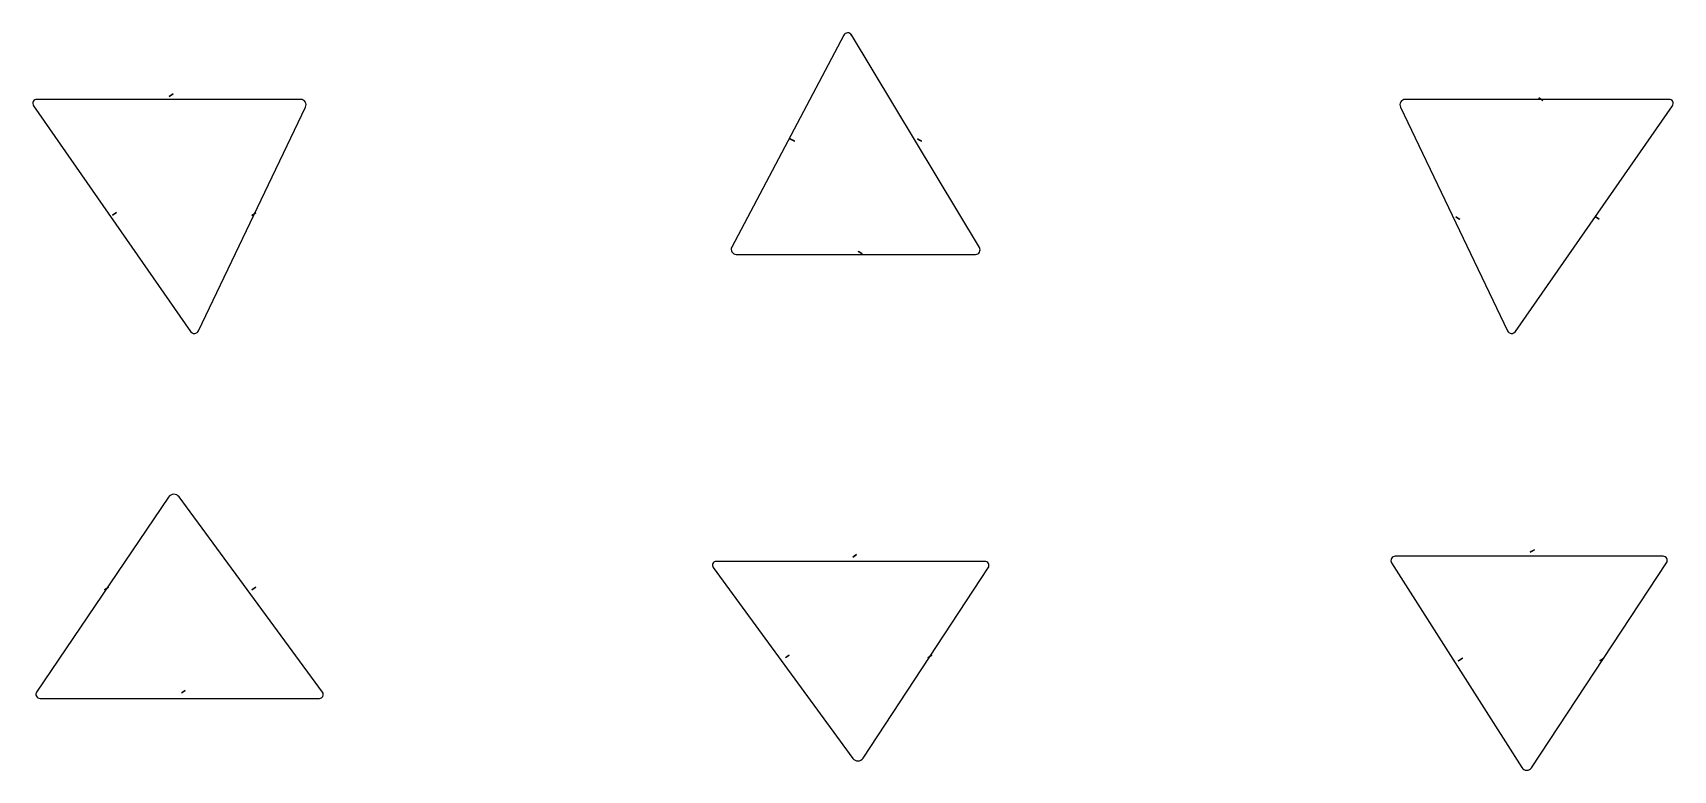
# Model space of a CAD drawing. Header units: metres. Extents: x -1 to 145, y -1 to 19.
# Drawn here: x 17.36 to 24.64, y 13.37 to 16.65 of the extents above; entities that cross this region are included whole.
import ezdxf

# ---------------------------------------------------------------- set-up
doc = ezdxf.new("R2010")
doc.units = ezdxf.units.M
doc.layers.add('LABELS', color=1, linetype='CONTINUOUS')
doc.layers.add('SHAPES', color=3, linetype='CONTINUOUS')

msp = doc.modelspace()

# ---------------------------------------------------------------- linework, layer by layer
at = {"layer": 'LABELS'}
for p, q in [((17.9662, 16.3688), (17.9619, 16.3659)), ((17.9619, 16.3659), (17.9662, 16.3688)), ((17.9619, 16.3659), (17.9662, 16.3688)), ((17.9662, 16.3688), (17.9619, 16.3659)), ((17.9662, 16.3688), (17.9619, 16.3659)), ((17.9619, 16.3659), (17.9662, 16.3688)), ((17.9619, 16.3659), (17.9662, 16.3688)), ((17.9619, 16.3659), (17.9619, 16.3659)), ((17.9662, 16.3688), (17.9749, 16.3745)), ((17.9662, 16.3688), (17.9749, 16.3745)), ((17.9749, 16.3745), (17.9662, 16.3688)), ((17.9749, 16.3745), (17.9662, 16.3688)), ((17.9749, 16.3745), (17.9662, 16.3688)), ((17.9662, 16.3688), (17.9749, 16.3745)), ((17.9662, 16.3688), (17.9706, 16.3717)), ((17.9662, 16.3688), (17.9662, 16.3688)), ((17.9706, 16.3717), (17.9749, 16.3745)), ((17.9749, 16.3745), (17.9706, 16.3717)), ((17.9706, 16.3717), (17.9706, 16.3717)), ((17.9749, 16.3745), (17.9793, 16.3774)), ((17.9793, 16.3774), (17.9749, 16.3745)), ((17.9749, 16.3745), (17.9793, 16.3774)), ((17.9793, 16.3774), (17.9749, 16.3745)), ((17.9793, 16.3774), (17.9749, 16.3745)), ((17.9749, 16.3745), (17.9793, 16.3774)), ((17.9793, 16.3774), (17.9793, 16.3774)), ((17.9793, 16.3774), (17.9793, 16.3774)), ((24.0512, 16.3574), (24.0468, 16.3602)), ((24.0468, 16.3602), (24.0512, 16.3574)), ((24.0468, 16.3602), (24.0512, 16.3574)), ((24.0512, 16.3574), (24.0468, 16.3602)), ((24.0512, 16.3574), (24.0468, 16.3602)), ((24.0468, 16.3602), (24.0512, 16.3574)), ((24.0642, 16.3488), (24.0468, 16.3602)), ((24.0468, 16.3602), (24.0599, 16.3516)), ((24.0512, 16.3574), (24.0599, 16.3516)), ((24.0512, 16.3574), (24.0599, 16.3516)), ((24.0599, 16.3516), (24.0512, 16.3574)), ((24.0599, 16.3516), (24.0512, 16.3574)), ((24.0599, 16.3516), (24.0512, 16.3574)), ((24.0512, 16.3574), (24.0555, 16.3545)), ((24.0555, 16.3545), (24.0599, 16.3516)), ((24.0599, 16.3516), (24.0555, 16.3545)), ((24.0555, 16.3545), (24.0555, 16.3545)), ((24.0599, 16.3516), (24.0642, 16.3488)), ((24.0642, 16.3488), (24.0599, 16.3516)), ((24.0599, 16.3516), (24.0642, 16.3488)), ((24.0642, 16.3488), (24.0599, 16.3516)), ((24.0642, 16.3488), (24.0599, 16.3516)), ((24.0599, 16.3516), (24.0599, 16.3516)), ((24.0642, 16.3488), (24.0642, 16.3488)), ((20.7212, 16.1782), (20.7212, 16.1782)), ((20.7212, 16.1782), (20.7258, 16.1758)), ((20.7212, 16.1782), (20.7258, 16.1758)), ((20.7258, 16.1758), (20.7212, 16.1782)), ((20.7212, 16.1782), (20.7258, 16.1758)), ((20.7258, 16.1758), (20.7212, 16.1782)), ((20.7212, 16.1782), (20.7212, 16.1782)), ((20.7212, 16.1782), (20.7258, 16.1758)), ((20.7258, 16.1758), (20.7212, 16.1782)), ((20.7258, 16.1758), (20.7212, 16.1782)), ((20.7212, 16.1782), (20.7258, 16.1758)), ((20.7212, 16.1782), (20.7258, 16.1758)), ((20.7258, 16.1758), (20.7212, 16.1782)), ((20.7258, 16.1758), (20.7212, 16.1782)), ((20.7212, 16.1782), (20.7212, 16.1782)), ((20.7212, 16.1782), (20.7258, 16.1758)), ((21.286, 16.1777), (21.286, 16.1777)), ((21.286, 16.1777), (21.2906, 16.1753)), ((21.286, 16.1777), (21.2906, 16.1753)), ((21.2906, 16.1753), (21.286, 16.1777)), ((21.286, 16.1777), (21.2906, 16.1753)), ((21.2906, 16.1753), (21.286, 16.1777)), ((21.286, 16.1777), (21.286, 16.1777)), ((21.286, 16.1777), (21.2906, 16.1753)), ((21.2906, 16.1753), (21.286, 16.1777)), ((21.2906, 16.1753), (21.286, 16.1777)), ((21.286, 16.1777), (21.2906, 16.1753)), ((21.286, 16.1777), (21.2906, 16.1753)), ((21.2906, 16.1753), (21.286, 16.1777)), ((21.286, 16.1777), (21.2906, 16.1753)), ((21.2906, 16.1753), (21.286, 16.1777)), ((21.286, 16.1777), (21.286, 16.1777)), ((20.7258, 16.1758), (20.735, 16.1709)), ((20.7258, 16.1758), (20.735, 16.1709)), ((20.735, 16.1709), (20.7258, 16.1758)), ((20.735, 16.1709), (20.7258, 16.1758)), ((20.7258, 16.1758), (20.7304, 16.1734)), ((20.7304, 16.1734), (20.7258, 16.1758)), ((20.7258, 16.1758), (20.735, 16.1709)), ((20.735, 16.1709), (20.7258, 16.1758)), ((20.735, 16.1709), (20.7258, 16.1758)), ((20.735, 16.1709), (20.7258, 16.1758)), ((20.7258, 16.1758), (20.7304, 16.1734)), ((20.7258, 16.1758), (20.735, 16.1709)), ((20.735, 16.1709), (20.7258, 16.1758)), ((20.735, 16.1709), (20.7258, 16.1758)), ((20.7258, 16.1758), (20.7396, 16.1685)), ((20.7304, 16.1734), (20.7304, 16.1734)), ((20.7304, 16.1734), (20.7396, 16.1685)), ((20.7396, 16.1685), (20.7304, 16.1734)), ((20.7304, 16.1734), (20.735, 16.1709)), ((20.735, 16.1709), (20.7304, 16.1734)), ((20.7304, 16.1734), (20.7304, 16.1734)), ((20.735, 16.1709), (20.7396, 16.1685)), ((20.735, 16.1709), (20.7396, 16.1685)), ((20.7396, 16.1685), (20.735, 16.1709)), ((20.735, 16.1709), (20.7396, 16.1685)), ((20.7396, 16.1685), (20.735, 16.1709)), ((20.7396, 16.1685), (20.735, 16.1709)), ((20.735, 16.1709), (20.7396, 16.1685)), ((20.7396, 16.1685), (20.735, 16.1709)), ((20.7396, 16.1685), (20.7396, 16.1685)), ((20.7396, 16.1685), (20.7396, 16.1685)), ((20.7396, 16.1685), (20.7396, 16.1685)), ((21.2906, 16.1753), (21.2998, 16.1704)), ((21.2906, 16.1753), (21.2998, 16.1704)), ((21.2998, 16.1704), (21.2906, 16.1753)), ((21.2998, 16.1704), (21.2906, 16.1753)), ((21.2906, 16.1753), (21.2952, 16.1729)), ((21.2952, 16.1729), (21.2906, 16.1753)), ((21.2906, 16.1753), (21.2998, 16.1704)), ((21.2998, 16.1704), (21.2906, 16.1753)), ((21.2998, 16.1704), (21.2906, 16.1753)), ((21.2998, 16.1704), (21.2906, 16.1753)), ((21.2906, 16.1753), (21.2952, 16.1729)), ((21.2906, 16.1753), (21.2998, 16.1704)), ((21.2998, 16.1704), (21.2906, 16.1753)), ((21.2998, 16.1704), (21.2906, 16.1753)), ((21.2906, 16.1753), (21.2952, 16.1729)), ((21.2952, 16.1729), (21.2906, 16.1753)), ((21.2952, 16.1729), (21.2952, 16.1729)), ((21.2952, 16.1729), (21.3044, 16.168)), ((21.3044, 16.168), (21.2952, 16.1729)), ((21.2952, 16.1729), (21.2998, 16.1704)), ((21.2998, 16.1704), (21.2952, 16.1729)), ((21.2952, 16.1729), (21.2952, 16.1729)), ((21.2952, 16.1729), (21.3044, 16.168)), ((21.3044, 16.168), (21.2952, 16.1729)), ((21.2998, 16.1704), (21.3044, 16.168)), ((21.2998, 16.1704), (21.3044, 16.168)), ((21.3044, 16.168), (21.2998, 16.1704)), ((21.2998, 16.1704), (21.3044, 16.168)), ((21.3044, 16.168), (21.2998, 16.1704)), ((21.3044, 16.168), (21.2998, 16.1704)), ((21.2998, 16.1704), (21.3044, 16.168)), ((21.3044, 16.168), (21.2998, 16.1704)), ((21.3044, 16.168), (21.3044, 16.168)), ((21.3044, 16.168), (21.3044, 16.168)), ((21.3044, 16.168), (21.3044, 16.168)), ((21.3044, 16.168), (21.3044, 16.168)), ((17.7109, 15.8391), (17.7153, 15.8419)), ((17.7109, 15.8391), (17.7153, 15.8419)), ((17.7153, 15.8419), (17.7109, 15.8391)), ((17.7109, 15.8391), (17.7153, 15.8419)), ((17.7153, 15.8419), (17.7109, 15.8391)), ((17.7109, 15.8391), (17.7153, 15.8419)), ((17.7153, 15.8419), (17.7109, 15.8391)), ((17.7153, 15.8419), (17.7109, 15.8391)), ((17.7109, 15.8391), (17.7153, 15.8419)), ((17.7109, 15.8391), (17.7153, 15.8419)), ((17.7153, 15.8419), (17.7109, 15.8391)), ((17.7109, 15.8391), (17.7153, 15.8419)), ((17.7109, 15.8391), (17.7109, 15.8391)), ((17.7109, 15.8391), (17.7109, 15.8391)), ((17.7109, 15.8391), (17.7109, 15.8391)), ((17.7153, 15.8419), (17.7283, 15.8505)), ((17.7153, 15.8419), (17.724, 15.8477)), ((17.7153, 15.8419), (17.724, 15.8477)), ((17.724, 15.8477), (17.7153, 15.8419)), ((17.724, 15.8477), (17.7153, 15.8419)), ((17.7153, 15.8419), (17.724, 15.8477)), ((17.724, 15.8477), (17.7153, 15.8419)), ((17.724, 15.8477), (17.7153, 15.8419)), ((17.724, 15.8477), (17.7153, 15.8419)), ((17.7153, 15.8419), (17.724, 15.8477)), ((17.724, 15.8477), (17.7153, 15.8419)), ((17.724, 15.8477), (17.7153, 15.8419)), ((17.724, 15.8477), (17.7153, 15.8419)), ((17.7153, 15.8419), (17.7196, 15.8448)), ((17.7196, 15.8448), (17.7153, 15.8419)), ((17.7153, 15.8419), (17.7196, 15.8448)), ((17.7153, 15.8419), (17.7196, 15.8448)), ((17.7153, 15.8419), (17.7153, 15.8419)), ((17.7196, 15.8448), (17.7283, 15.8505)), ((17.7283, 15.8505), (17.7196, 15.8448)), ((17.7196, 15.8448), (17.724, 15.8477)), ((17.724, 15.8477), (17.7196, 15.8448)), ((17.7196, 15.8448), (17.7196, 15.8448)), ((17.7196, 15.8448), (17.7196, 15.8448)), ((17.724, 15.8477), (17.7283, 15.8505)), ((17.724, 15.8477), (17.7283, 15.8505)), ((17.7283, 15.8505), (17.724, 15.8477)), ((17.724, 15.8477), (17.7283, 15.8505)), ((17.7283, 15.8505), (17.724, 15.8477)), ((17.7283, 15.8505), (17.724, 15.8477)), ((17.724, 15.8477), (17.7283, 15.8505)), ((17.7283, 15.8505), (17.724, 15.8477)), ((17.7283, 15.8505), (17.724, 15.8477)), ((17.7283, 15.8505), (17.7283, 15.8505)), ((17.7283, 15.8505), (17.7283, 15.8505)), ((17.7283, 15.8505), (17.7283, 15.8505)), ((17.7283, 15.8505), (17.7283, 15.8505)), ((18.3301, 15.8376), (18.3345, 15.8405)), ((18.3301, 15.8376), (18.3345, 15.8405)), ((18.3345, 15.8405), (18.3301, 15.8376)), ((18.3301, 15.8376), (18.3345, 15.8405)), ((18.3345, 15.8405), (18.3301, 15.8376)), ((18.3301, 15.8376), (18.3345, 15.8405)), ((18.3345, 15.8405), (18.3301, 15.8376)), ((18.3345, 15.8405), (18.3301, 15.8376)), ((18.3301, 15.8376), (18.3345, 15.8405)), ((18.3301, 15.8376), (18.3345, 15.8405)), ((18.3345, 15.8405), (18.3301, 15.8376)), ((18.3301, 15.8376), (18.3345, 15.8405)), ((18.3301, 15.8376), (18.3301, 15.8376)), ((18.3301, 15.8376), (18.3301, 15.8376)), ((18.3301, 15.8376), (18.3301, 15.8376)), ((18.3345, 15.8405), (18.3432, 15.8462)), ((18.3345, 15.8405), (18.3432, 15.8462)), ((18.3432, 15.8462), (18.3345, 15.8405)), ((18.3432, 15.8462), (18.3345, 15.8405)), ((18.3345, 15.8405), (18.3432, 15.8462)), ((18.3432, 15.8462), (18.3345, 15.8405)), ((18.3432, 15.8462), (18.3345, 15.8405)), ((18.3432, 15.8462), (18.3345, 15.8405)), ((18.3345, 15.8405), (18.3432, 15.8462)), ((18.3432, 15.8462), (18.3345, 15.8405)), ((18.3432, 15.8462), (18.3345, 15.8405)), ((18.3345, 15.8405), (18.3432, 15.8462)), ((18.3345, 15.8405), (18.3388, 15.8434)), ((18.3388, 15.8434), (18.3345, 15.8405)), ((18.3345, 15.8405), (18.3388, 15.8434)), ((18.3345, 15.8405), (18.3345, 15.8405)), ((18.3388, 15.8434), (18.3475, 15.8491)), ((18.3475, 15.8491), (18.3388, 15.8434)), ((18.3388, 15.8434), (18.3432, 15.8462)), ((18.3432, 15.8462), (18.3388, 15.8434)), ((18.3388, 15.8434), (18.3388, 15.8434)), ((18.3388, 15.8434), (18.3388, 15.8434)), ((18.3432, 15.8462), (18.3475, 15.8491)), ((18.3432, 15.8462), (18.3475, 15.8491)), ((18.3475, 15.8491), (18.3432, 15.8462)), ((18.3432, 15.8462), (18.3475, 15.8491)), ((18.3475, 15.8491), (18.3432, 15.8462)), ((18.3475, 15.8491), (18.3432, 15.8462)), ((18.3432, 15.8462), (18.3475, 15.8491)), ((18.3475, 15.8491), (18.3432, 15.8462)), ((18.3432, 15.8462), (18.3475, 15.8491)), ((18.3475, 15.8491), (18.3475, 15.8491)), ((18.3475, 15.8491), (18.3475, 15.8491)), ((18.3475, 15.8491), (18.3475, 15.8491)), ((18.3475, 15.8491), (18.3475, 15.8491)), ((23.6786, 15.8319), (23.6786, 15.8319)), ((23.6786, 15.8319), (23.6829, 15.829)), ((23.6786, 15.8319), (23.6829, 15.829)), ((23.6829, 15.829), (23.6786, 15.8319)), ((23.6786, 15.8319), (23.6829, 15.829)), ((23.6829, 15.829), (23.6786, 15.8319)), ((23.6786, 15.8319), (23.6786, 15.8319)), ((23.6786, 15.8319), (23.6829, 15.829)), ((23.6829, 15.829), (23.6786, 15.8319)), ((23.6829, 15.829), (23.6786, 15.8319)), ((23.6786, 15.8319), (23.6829, 15.829)), ((23.6786, 15.8319), (23.6829, 15.829)), ((23.6829, 15.829), (23.6786, 15.8319)), ((23.6786, 15.8319), (23.6829, 15.829)), ((23.6829, 15.829), (23.6786, 15.8319)), ((23.6786, 15.8319), (23.6786, 15.8319)), ((23.6829, 15.829), (23.6916, 15.8233)), ((23.6829, 15.829), (23.6916, 15.8233)), ((23.6916, 15.8233), (23.6829, 15.829)), ((23.6916, 15.8233), (23.6829, 15.829)), ((23.6829, 15.829), (23.6873, 15.8262)), ((23.6873, 15.8262), (23.6829, 15.829)), ((23.6829, 15.829), (23.6916, 15.8233)), ((23.6916, 15.8233), (23.6829, 15.829)), ((23.6916, 15.8233), (23.6829, 15.829)), ((23.6916, 15.8233), (23.6829, 15.829)), ((23.6829, 15.829), (23.6873, 15.8262)), ((23.6829, 15.829), (23.6916, 15.8233)), ((23.6916, 15.8233), (23.6829, 15.829)), ((23.6916, 15.8233), (23.6829, 15.829)), ((23.6829, 15.829), (23.6873, 15.8262)), ((23.6873, 15.8262), (23.6829, 15.829)), ((23.6873, 15.8262), (23.6873, 15.8262)), ((23.6873, 15.8262), (23.696, 15.8205)), ((23.696, 15.8205), (23.6873, 15.8262)), ((23.6873, 15.8262), (23.6916, 15.8233)), ((23.6916, 15.8233), (23.6873, 15.8262)), ((23.6873, 15.8262), (23.6873, 15.8262)), ((23.6873, 15.8262), (23.696, 15.8205)), ((23.696, 15.8205), (23.6873, 15.8262)), ((23.6916, 15.8233), (23.696, 15.8205)), ((23.6916, 15.8233), (23.696, 15.8205)), ((23.696, 15.8205), (23.6916, 15.8233)), ((23.6916, 15.8233), (23.696, 15.8205)), ((23.696, 15.8205), (23.6916, 15.8233)), ((23.696, 15.8205), (23.6916, 15.8233)), ((23.6916, 15.8233), (23.696, 15.8205)), ((23.696, 15.8205), (23.6916, 15.8233)), ((23.696, 15.8205), (23.696, 15.8205)), ((23.696, 15.8205), (23.696, 15.8205)), ((23.696, 15.8205), (23.696, 15.8205)), ((23.696, 15.8205), (23.696, 15.8205)), ((24.2978, 15.8334), (24.2978, 15.8334)), ((24.2978, 15.8334), (24.3021, 15.8305)), ((24.2978, 15.8334), (24.3021, 15.8305)), ((24.3021, 15.8305), (24.2978, 15.8334)), ((24.2978, 15.8334), (24.3021, 15.8305)), ((24.3021, 15.8305), (24.2978, 15.8334)), ((24.2978, 15.8334), (24.2978, 15.8334)), ((24.2978, 15.8334), (24.3021, 15.8305)), ((24.3021, 15.8305), (24.2978, 15.8334)), ((24.3021, 15.8305), (24.2978, 15.8334)), ((24.2978, 15.8334), (24.3021, 15.8305)), ((24.2978, 15.8334), (24.3021, 15.8305)), ((24.3021, 15.8305), (24.2978, 15.8334)), ((24.3021, 15.8305), (24.2978, 15.8334)), ((24.2978, 15.8334), (24.3021, 15.8305)), ((24.3021, 15.8305), (24.3108, 15.8248)), ((24.3021, 15.8305), (24.3108, 15.8248)), ((24.3108, 15.8248), (24.3021, 15.8305)), ((24.3108, 15.8248), (24.3021, 15.8305)), ((24.3021, 15.8305), (24.3065, 15.8276)), ((24.3065, 15.8276), (24.3021, 15.8305)), ((24.3021, 15.8305), (24.3108, 15.8248)), ((24.3108, 15.8248), (24.3021, 15.8305)), ((24.3108, 15.8248), (24.3021, 15.8305)), ((24.3108, 15.8248), (24.3021, 15.8305)), ((24.3021, 15.8305), (24.3065, 15.8276)), ((24.3021, 15.8305), (24.3108, 15.8248)), ((24.3108, 15.8248), (24.3021, 15.8305)), ((24.3108, 15.8248), (24.3021, 15.8305)), ((24.3108, 15.8248), (24.3021, 15.8305)), ((24.3021, 15.8305), (24.3065, 15.8276)), ((24.3065, 15.8276), (24.3065, 15.8276)), ((24.3065, 15.8276), (24.3152, 15.8219)), ((24.3152, 15.8219), (24.3065, 15.8276)), ((24.3065, 15.8276), (24.3108, 15.8248)), ((24.3108, 15.8248), (24.3065, 15.8276)), ((24.3065, 15.8276), (24.3065, 15.8276)), ((24.3065, 15.8276), (24.3108, 15.8248)), ((24.3108, 15.8248), (24.3065, 15.8276)), ((24.3108, 15.8248), (24.3152, 15.8219)), ((24.3108, 15.8248), (24.3152, 15.8219)), ((24.3152, 15.8219), (24.3108, 15.8248)), ((24.3108, 15.8248), (24.3152, 15.8219)), ((24.3152, 15.8219), (24.3108, 15.8248)), ((24.3152, 15.8219), (24.3108, 15.8248)), ((24.3108, 15.8248), (24.3152, 15.8219)), ((24.3152, 15.8219), (24.3108, 15.8248)), ((24.3152, 15.8219), (24.3108, 15.8248)), ((24.3152, 15.8219), (24.3152, 15.8219)), ((24.3152, 15.8219), (24.3152, 15.8219)), ((24.3152, 15.8219), (24.3152, 15.8219)), ((24.3152, 15.8219), (24.3152, 15.8219)), ((21.027, 15.6753), (21.0224, 15.6777)), ((21.0224, 15.6777), (21.027, 15.6753)), ((21.0224, 15.6777), (21.027, 15.6753)), ((21.027, 15.6753), (21.0224, 15.6777)), ((21.0224, 15.6777), (21.027, 15.6753)), ((21.027, 15.6753), (21.0224, 15.6777)), ((21.0224, 15.6777), (21.0224, 15.6777)), ((21.0224, 15.6777), (21.027, 15.6753)), ((21.027, 15.6753), (21.0224, 15.6777)), ((21.0224, 15.6777), (21.0224, 15.6777)), ((21.0224, 15.6777), (21.027, 15.6753)), ((21.027, 15.6753), (21.0362, 15.6704)), ((21.027, 15.6753), (21.0362, 15.6704)), ((21.0362, 15.6704), (21.027, 15.6753)), ((21.0362, 15.6704), (21.027, 15.6753)), ((21.027, 15.6753), (21.0316, 15.6728)), ((21.0316, 15.6728), (21.027, 15.6753)), ((21.027, 15.6753), (21.0362, 15.6704)), ((21.0362, 15.6704), (21.027, 15.6753)), ((21.0362, 15.6704), (21.027, 15.6753)), ((21.027, 15.6753), (21.027, 15.6753)), ((21.027, 15.6753), (21.0362, 15.6704)), ((21.0316, 15.6728), (21.0408, 15.668)), ((21.0408, 15.668), (21.0316, 15.6728)), ((21.0316, 15.6728), (21.0316, 15.6728)), ((21.0362, 15.6704), (21.0408, 15.668)), ((21.0408, 15.668), (21.0362, 15.6704)), ((21.0362, 15.6704), (21.0408, 15.668)), ((21.0408, 15.668), (21.0362, 15.6704)), ((21.0362, 15.6704), (21.0408, 15.668)), ((21.0408, 15.668), (21.0362, 15.6704)), ((21.0362, 15.6704), (21.0408, 15.668)), ((21.0408, 15.668), (21.0408, 15.668)), ((21.0408, 15.668), (21.0408, 15.668)), ((21.003, 14.3224), (20.9988, 14.3194)), ((20.9988, 14.3194), (21.003, 14.3224)), ((20.9988, 14.3194), (21.003, 14.3224)), ((21.003, 14.3224), (20.9988, 14.3194)), ((20.9988, 14.3194), (21.003, 14.3224)), ((21.003, 14.3224), (20.9988, 14.3194)), ((20.9988, 14.3194), (21.003, 14.3224)), ((21.003, 14.3224), (20.9988, 14.3194)), ((20.9988, 14.3194), (21.003, 14.3224)), ((20.9988, 14.3194), (20.9988, 14.3194)), ((20.9988, 14.3194), (20.9988, 14.3194)), ((21.003, 14.3224), (21.0158, 14.3314)), ((21.003, 14.3224), (21.0115, 14.3284)), ((21.003, 14.3224), (21.0115, 14.3284)), ((21.0115, 14.3284), (21.003, 14.3224)), ((21.0115, 14.3284), (21.003, 14.3224)), ((21.003, 14.3224), (21.0115, 14.3284)), ((21.0115, 14.3284), (21.003, 14.3224)), ((21.0115, 14.3284), (21.003, 14.3224)), ((21.003, 14.3224), (21.0073, 14.3254)), ((21.0073, 14.3254), (21.003, 14.3224)), ((21.0073, 14.3254), (21.0158, 14.3314)), ((21.0158, 14.3314), (21.0073, 14.3254)), ((21.0073, 14.3254), (21.0073, 14.3254)), ((21.0115, 14.3284), (21.0158, 14.3314)), ((21.0158, 14.3314), (21.0115, 14.3284)), ((21.0115, 14.3284), (21.0158, 14.3314)), ((21.0158, 14.3314), (21.0115, 14.3284)), ((21.0115, 14.3284), (21.0158, 14.3314)), ((21.0158, 14.3314), (21.0115, 14.3284)), ((21.0158, 14.3314), (21.0158, 14.3314)), ((21.0158, 14.3314), (21.0158, 14.3314)), ((24.0134, 14.3438), (24.0089, 14.3412)), ((24.0089, 14.3412), (24.0134, 14.3438)), ((24.0089, 14.3412), (24.0134, 14.3438)), ((24.0134, 14.3438), (24.0089, 14.3412)), ((24.0089, 14.3412), (24.0134, 14.3438)), ((24.0134, 14.3438), (24.0089, 14.3412)), ((24.0089, 14.3412), (24.0134, 14.3438)), ((24.0134, 14.3438), (24.0089, 14.3412)), ((24.0089, 14.3412), (24.0134, 14.3438)), ((24.0089, 14.3412), (24.0089, 14.3412)), ((24.0089, 14.3412), (24.0089, 14.3412)), ((24.0134, 14.3438), (24.0223, 14.3492)), ((24.0134, 14.3438), (24.0223, 14.3492)), ((24.0223, 14.3492), (24.0134, 14.3438)), ((24.0223, 14.3492), (24.0134, 14.3438)), ((24.0134, 14.3438), (24.0223, 14.3492)), ((24.0223, 14.3492), (24.0134, 14.3438)), ((24.0223, 14.3492), (24.0134, 14.3438)), ((24.0134, 14.3438), (24.0223, 14.3492)), ((24.0134, 14.3438), (24.0178, 14.3465)), ((24.0178, 14.3465), (24.0134, 14.3438)), ((24.0134, 14.3438), (24.0134, 14.3438)), ((24.0178, 14.3465), (24.0268, 14.3518)), ((24.0268, 14.3518), (24.0178, 14.3465)), ((24.0178, 14.3465), (24.0178, 14.3465)), ((24.0223, 14.3492), (24.0268, 14.3518)), ((24.0268, 14.3518), (24.0223, 14.3492)), ((24.0223, 14.3492), (24.0268, 14.3518)), ((24.0268, 14.3518), (24.0223, 14.3492)), ((24.0223, 14.3492), (24.0268, 14.3518)), ((24.0268, 14.3518), (24.0223, 14.3492)), ((24.0223, 14.3492), (24.0268, 14.3518)), ((24.0268, 14.3518), (24.0268, 14.3518)), ((24.0268, 14.3518), (24.0268, 14.3518)), ((17.6755, 14.1746), (17.6798, 14.1775)), ((17.6755, 14.1746), (17.6798, 14.1775)), ((17.6798, 14.1775), (17.6755, 14.1746)), ((17.6798, 14.1775), (17.6755, 14.1746)), ((17.6755, 14.1746), (17.6798, 14.1775)), ((17.6755, 14.1746), (17.6798, 14.1775)), ((17.6798, 14.1775), (17.6755, 14.1746)), ((17.6755, 14.1746), (17.6798, 14.1775)), ((17.6798, 14.1775), (17.6755, 14.1746)), ((17.6755, 14.1746), (17.6798, 14.1775)), ((17.6798, 14.1775), (17.6755, 14.1746)), ((17.6755, 14.1746), (17.6798, 14.1775)), ((17.6798, 14.1775), (17.6755, 14.1746)), ((17.6755, 14.1746), (17.6755, 14.1746)), ((17.6755, 14.1746), (17.6755, 14.1746)), ((17.6755, 14.1746), (17.6755, 14.1746)), ((17.6755, 14.1746), (17.6755, 14.1746)), ((17.6798, 14.1775), (17.6927, 14.1864)), ((17.6798, 14.1775), (17.6884, 14.1834)), ((17.6798, 14.1775), (17.6884, 14.1834)), ((17.6884, 14.1834), (17.6798, 14.1775)), ((17.6884, 14.1834), (17.6798, 14.1775)), ((17.6798, 14.1775), (17.6884, 14.1834)), ((17.6884, 14.1834), (17.6798, 14.1775)), ((17.6884, 14.1834), (17.6798, 14.1775)), ((17.6798, 14.1775), (17.6884, 14.1834)), ((17.6884, 14.1834), (17.6798, 14.1775)), ((17.6884, 14.1834), (17.6798, 14.1775)), ((17.6798, 14.1775), (17.6841, 14.1805)), ((17.6841, 14.1805), (17.6798, 14.1775)), ((17.6798, 14.1775), (17.6841, 14.1805)), ((17.6841, 14.1805), (17.6798, 14.1775)), ((17.6841, 14.1805), (17.6927, 14.1864)), ((17.6927, 14.1864), (17.6841, 14.1805)), ((17.6841, 14.1805), (17.6927, 14.1864)), ((17.6927, 14.1864), (17.6841, 14.1805)), ((17.6841, 14.1805), (17.6841, 14.1805)), ((17.6841, 14.1805), (17.6841, 14.1805)), ((17.6884, 14.1834), (17.6927, 14.1864)), ((17.6884, 14.1834), (17.6927, 14.1864)), ((17.6927, 14.1864), (17.6884, 14.1834)), ((17.6884, 14.1834), (17.6927, 14.1864)), ((17.6927, 14.1864), (17.6884, 14.1834)), ((17.6884, 14.1834), (17.6927, 14.1864)), ((17.6927, 14.1864), (17.6884, 14.1834)), ((17.6927, 14.1864), (17.6927, 14.1864)), ((17.6927, 14.1864), (17.6927, 14.1864)), ((17.6927, 14.1864), (17.6927, 14.1864)), ((18.3299, 14.1743), (18.3471, 14.1861)), ((18.3299, 14.1743), (18.3342, 14.1772)), ((18.3299, 14.1743), (18.3342, 14.1772)), ((18.3342, 14.1772), (18.3299, 14.1743)), ((18.3342, 14.1772), (18.3299, 14.1743)), ((18.3299, 14.1743), (18.3342, 14.1772)), ((18.3299, 14.1743), (18.3342, 14.1772)), ((18.3342, 14.1772), (18.3299, 14.1743)), ((18.3299, 14.1743), (18.3342, 14.1772)), ((18.3342, 14.1772), (18.3299, 14.1743)), ((18.3342, 14.1772), (18.3299, 14.1743)), ((18.3299, 14.1743), (18.3342, 14.1772)), ((18.3342, 14.1772), (18.3299, 14.1743)), ((18.3299, 14.1743), (18.3299, 14.1743)), ((18.3299, 14.1743), (18.3299, 14.1743)), ((18.3299, 14.1743), (18.3299, 14.1743)), ((18.3342, 14.1772), (18.3471, 14.1861)), ((18.3342, 14.1772), (18.3428, 14.1831)), ((18.3342, 14.1772), (18.3428, 14.1831)), ((18.3428, 14.1831), (18.3342, 14.1772)), ((18.3428, 14.1831), (18.3342, 14.1772)), ((18.3342, 14.1772), (18.3428, 14.1831)), ((18.3428, 14.1831), (18.3342, 14.1772)), ((18.3428, 14.1831), (18.3342, 14.1772)), ((18.3342, 14.1772), (18.3428, 14.1831)), ((18.3428, 14.1831), (18.3342, 14.1772)), ((18.3428, 14.1831), (18.3342, 14.1772)), ((18.3342, 14.1772), (18.3385, 14.1802)), ((18.3385, 14.1802), (18.3342, 14.1772)), ((18.3385, 14.1802), (18.3471, 14.1861)), ((18.3471, 14.1861), (18.3385, 14.1802)), ((18.3385, 14.1802), (18.3385, 14.1802)), ((18.3385, 14.1802), (18.3385, 14.1802)), ((18.3428, 14.1831), (18.3471, 14.1861)), ((18.3428, 14.1831), (18.3471, 14.1861)), ((18.3471, 14.1861), (18.3428, 14.1831)), ((18.3428, 14.1831), (18.3471, 14.1861)), ((18.3471, 14.1861), (18.3428, 14.1831)), ((18.3428, 14.1831), (18.3471, 14.1861)), ((18.3471, 14.1861), (18.3428, 14.1831)), ((18.3471, 14.1861), (18.3471, 14.1861)), ((18.3471, 14.1861), (18.3471, 14.1861)), ((18.3471, 14.1861), (18.3471, 14.1861)), ((18.3471, 14.1861), (18.3471, 14.1861)), ((20.6995, 13.8725), (20.7038, 13.8755)), ((20.6995, 13.8725), (20.7038, 13.8755)), ((20.7038, 13.8755), (20.6995, 13.8725)), ((20.7038, 13.8755), (20.6995, 13.8725)), ((20.6995, 13.8725), (20.7038, 13.8755)), ((20.6995, 13.8725), (20.7038, 13.8755)), ((20.7038, 13.8755), (20.6995, 13.8725)), ((20.6995, 13.8725), (20.7038, 13.8755)), ((20.7038, 13.8755), (20.6995, 13.8725)), ((20.6995, 13.8725), (20.7038, 13.8755)), ((20.7038, 13.8755), (20.6995, 13.8725)), ((20.7038, 13.8755), (20.6995, 13.8725)), ((20.6995, 13.8725), (20.7038, 13.8755)), ((20.6995, 13.8725), (20.6995, 13.8725)), ((20.6995, 13.8725), (20.6995, 13.8725)), ((20.6995, 13.8725), (20.6995, 13.8725)), ((20.7038, 13.8755), (20.7165, 13.8845)), ((20.7038, 13.8755), (20.7123, 13.8815)), ((20.7038, 13.8755), (20.7123, 13.8815)), ((20.7123, 13.8815), (20.7038, 13.8755)), ((20.7123, 13.8815), (20.7038, 13.8755)), ((20.7038, 13.8755), (20.7123, 13.8815)), ((20.7123, 13.8815), (20.7038, 13.8755)), ((20.7123, 13.8815), (20.7038, 13.8755)), ((20.7038, 13.8755), (20.7123, 13.8815)), ((20.7123, 13.8815), (20.7038, 13.8755)), ((20.7123, 13.8815), (20.7038, 13.8755)), ((20.7123, 13.8815), (20.7038, 13.8755)), ((20.7038, 13.8755), (20.708, 13.8785)), ((20.708, 13.8785), (20.7038, 13.8755)), ((20.7038, 13.8755), (20.708, 13.8785)), ((20.708, 13.8785), (20.7165, 13.8845)), ((20.7165, 13.8845), (20.708, 13.8785)), ((20.708, 13.8785), (20.7123, 13.8815)), ((20.7123, 13.8815), (20.708, 13.8785)), ((20.708, 13.8785), (20.708, 13.8785)), ((20.708, 13.8785), (20.708, 13.8785)), ((20.7123, 13.8815), (20.7165, 13.8845)), ((20.7123, 13.8815), (20.7165, 13.8845)), ((20.7165, 13.8845), (20.7123, 13.8815)), ((20.7123, 13.8815), (20.7165, 13.8845)), ((20.7165, 13.8845), (20.7123, 13.8815)), ((20.7123, 13.8815), (20.7165, 13.8845)), ((20.7165, 13.8845), (20.7123, 13.8815)), ((20.7165, 13.8845), (20.7123, 13.8815)), ((20.7165, 13.8845), (20.7165, 13.8845)), ((20.7165, 13.8845), (20.7165, 13.8845)), ((20.7165, 13.8845), (20.7165, 13.8845)), ((21.3325, 13.8717), (21.3367, 13.8747)), ((21.3325, 13.8717), (21.3367, 13.8747)), ((21.3367, 13.8747), (21.3325, 13.8717)), ((21.3367, 13.8747), (21.3325, 13.8717)), ((21.3325, 13.8717), (21.3367, 13.8747)), ((21.3325, 13.8717), (21.3367, 13.8747)), ((21.3367, 13.8747), (21.3325, 13.8717)), ((21.3325, 13.8717), (21.3367, 13.8747)), ((21.3367, 13.8747), (21.3325, 13.8717)), ((21.3325, 13.8717), (21.3367, 13.8747)), ((21.3367, 13.8747), (21.3325, 13.8717)), ((21.3325, 13.8717), (21.3367, 13.8747)), ((21.3367, 13.8747), (21.3325, 13.8717)), ((21.3325, 13.8717), (21.3325, 13.8717)), ((21.3325, 13.8717), (21.3325, 13.8717)), ((21.3325, 13.8717), (21.3325, 13.8717)), ((21.3325, 13.8717), (21.3325, 13.8717)), ((21.3367, 13.8747), (21.3495, 13.8837)), ((21.3367, 13.8747), (21.3452, 13.8807)), ((21.3367, 13.8747), (21.3452, 13.8807)), ((21.3452, 13.8807), (21.3367, 13.8747)), ((21.3452, 13.8807), (21.3367, 13.8747)), ((21.3367, 13.8747), (21.3452, 13.8807)), ((21.3452, 13.8807), (21.3367, 13.8747)), ((21.3452, 13.8807), (21.3367, 13.8747)), ((21.3367, 13.8747), (21.3452, 13.8807)), ((21.3452, 13.8807), (21.3367, 13.8747)), ((21.3452, 13.8807), (21.3367, 13.8747)), ((21.3367, 13.8747), (21.341, 13.8777)), ((21.341, 13.8777), (21.3367, 13.8747)), ((21.3367, 13.8747), (21.341, 13.8777)), ((21.341, 13.8777), (21.3367, 13.8747)), ((21.341, 13.8777), (21.3495, 13.8837)), ((21.3495, 13.8837), (21.341, 13.8777)), ((21.341, 13.8777), (21.3495, 13.8837)), ((21.3495, 13.8837), (21.341, 13.8777)), ((21.341, 13.8777), (21.341, 13.8777)), ((21.341, 13.8777), (21.341, 13.8777)), ((21.3452, 13.8807), (21.3495, 13.8837)), ((21.3452, 13.8807), (21.3495, 13.8837)), ((21.3495, 13.8837), (21.3452, 13.8807)), ((21.3452, 13.8807), (21.3495, 13.8837)), ((21.3495, 13.8837), (21.3452, 13.8807)), ((21.3452, 13.8807), (21.3495, 13.8837)), ((21.3495, 13.8837), (21.3452, 13.8807)), ((21.3495, 13.8837), (21.3495, 13.8837)), ((21.3495, 13.8837), (21.3495, 13.8837)), ((21.3495, 13.8837), (21.3495, 13.8837)), ((23.6891, 13.8593), (23.707, 13.87)), ((23.6891, 13.8593), (23.6936, 13.862)), ((23.6891, 13.8593), (23.6936, 13.862)), ((23.6936, 13.862), (23.6891, 13.8593)), ((23.6936, 13.862), (23.6891, 13.8593)), ((23.6891, 13.8593), (23.6936, 13.862)), ((23.6891, 13.8593), (23.6936, 13.862)), ((23.6936, 13.862), (23.6891, 13.8593)), ((23.6891, 13.8593), (23.6936, 13.862)), ((23.6936, 13.862), (23.6891, 13.8593)), ((23.6936, 13.862), (23.6891, 13.8593)), ((23.6891, 13.8593), (23.6936, 13.862)), ((23.6936, 13.862), (23.6891, 13.8593)), ((23.6891, 13.8593), (23.6891, 13.8593)), ((23.6891, 13.8593), (23.6891, 13.8593)), ((23.6891, 13.8593), (23.6891, 13.8593)), ((23.6936, 13.862), (23.707, 13.87)), ((23.6936, 13.862), (23.7025, 13.8673)), ((23.6936, 13.862), (23.7025, 13.8673)), ((23.7025, 13.8673), (23.6936, 13.862)), ((23.7025, 13.8673), (23.6936, 13.862)), ((23.6936, 13.862), (23.7025, 13.8673)), ((23.7025, 13.8673), (23.6936, 13.862)), ((23.7025, 13.8673), (23.6936, 13.862)), ((23.6936, 13.862), (23.7025, 13.8673)), ((23.7025, 13.8673), (23.6936, 13.862)), ((23.7025, 13.8673), (23.6936, 13.862)), ((23.6936, 13.862), (23.698, 13.8646)), ((23.698, 13.8646), (23.6936, 13.862)), ((23.698, 13.8646), (23.707, 13.87)), ((23.707, 13.87), (23.698, 13.8646)), ((23.698, 13.8646), (23.698, 13.8646)), ((23.698, 13.8646), (23.698, 13.8646)), ((23.7025, 13.8673), (23.707, 13.87)), ((23.7025, 13.8673), (23.707, 13.87)), ((23.707, 13.87), (23.7025, 13.8673)), ((23.7025, 13.8673), (23.707, 13.87)), ((23.707, 13.87), (23.7025, 13.8673)), ((23.7025, 13.8673), (23.707, 13.87)), ((23.707, 13.87), (23.7025, 13.8673)), ((23.707, 13.87), (23.707, 13.87)), ((23.707, 13.87), (23.707, 13.87)), ((23.707, 13.87), (23.707, 13.87)), ((23.707, 13.87), (23.707, 13.87)), ((24.3174, 13.8595), (24.3353, 13.8701)), ((24.3174, 13.8595), (24.3353, 13.8701)), ((24.3174, 13.8595), (24.3218, 13.8621)), ((24.3174, 13.8595), (24.3218, 13.8621)), ((24.3218, 13.8621), (24.3174, 13.8595)), ((24.3218, 13.8621), (24.3174, 13.8595)), ((24.3174, 13.8595), (24.3218, 13.8621)), ((24.3174, 13.8595), (24.3218, 13.8621)), ((24.3218, 13.8621), (24.3174, 13.8595)), ((24.3174, 13.8595), (24.3218, 13.8621)), ((24.3218, 13.8621), (24.3174, 13.8595)), ((24.3218, 13.8621), (24.3174, 13.8595)), ((24.3218, 13.8621), (24.3174, 13.8595)), ((24.3174, 13.8595), (24.3174, 13.8595)), ((24.3174, 13.8595), (24.3174, 13.8595)), ((24.3174, 13.8595), (24.3174, 13.8595)), ((24.3218, 13.8621), (24.3353, 13.8701)), ((24.3218, 13.8621), (24.3308, 13.8674)), ((24.3218, 13.8621), (24.3308, 13.8674)), ((24.3308, 13.8674), (24.3218, 13.8621)), ((24.3308, 13.8674), (24.3218, 13.8621)), ((24.3218, 13.8621), (24.3308, 13.8674)), ((24.3308, 13.8674), (24.3218, 13.8621)), ((24.3308, 13.8674), (24.3218, 13.8621)), ((24.3218, 13.8621), (24.3263, 13.8648)), ((24.3263, 13.8648), (24.3218, 13.8621)), ((24.3263, 13.8648), (24.3353, 13.8701)), ((24.3353, 13.8701), (24.3263, 13.8648)), ((24.3263, 13.8648), (24.3263, 13.8648)), ((24.3263, 13.8648), (24.3263, 13.8648)), ((24.3308, 13.8674), (24.3353, 13.8701)), ((24.3308, 13.8674), (24.3353, 13.8701)), ((24.3353, 13.8701), (24.3308, 13.8674)), ((24.3308, 13.8674), (24.3353, 13.8701)), ((24.3353, 13.8701), (24.3308, 13.8674)), ((24.3353, 13.8701), (24.3353, 13.8701)), ((24.3353, 13.8701), (24.3353, 13.8701)), ((24.3353, 13.8701), (24.3353, 13.8701)), ((24.3353, 13.8701), (24.3353, 13.8701)), ((24.3353, 13.8701), (24.3353, 13.8701)), ((24.3353, 13.8701), (24.3353, 13.8701)), ((18.0205, 13.7179), (18.0162, 13.7149)), ((18.0162, 13.7149), (18.0205, 13.7179)), ((18.0162, 13.7149), (18.0205, 13.7179)), ((18.0205, 13.7179), (18.0162, 13.7149)), ((18.0205, 13.7179), (18.0162, 13.7149)), ((18.0162, 13.7149), (18.0205, 13.7179)), ((18.0162, 13.7149), (18.0205, 13.7179)), ((18.0205, 13.7179), (18.0162, 13.7149)), ((18.0162, 13.7149), (18.0205, 13.7179)), ((18.0205, 13.7179), (18.0162, 13.7149)), ((18.0162, 13.7149), (18.0162, 13.7149)), ((18.0162, 13.7149), (18.0162, 13.7149)), ((18.0205, 13.7179), (18.0334, 13.7267)), ((18.0205, 13.7179), (18.0291, 13.7238)), ((18.0205, 13.7179), (18.0291, 13.7238)), ((18.0291, 13.7238), (18.0205, 13.7179)), ((18.0291, 13.7238), (18.0205, 13.7179)), ((18.0205, 13.7179), (18.0291, 13.7238)), ((18.0291, 13.7238), (18.0205, 13.7179)), ((18.0291, 13.7238), (18.0205, 13.7179)), ((18.0205, 13.7179), (18.0248, 13.7208)), ((18.0248, 13.7208), (18.0205, 13.7179)), ((18.0248, 13.7208), (18.0334, 13.7267)), ((18.0334, 13.7267), (18.0248, 13.7208)), ((18.0248, 13.7208), (18.0248, 13.7208)), ((18.0291, 13.7238), (18.0334, 13.7267)), ((18.0334, 13.7267), (18.0291, 13.7238)), ((18.0291, 13.7238), (18.0334, 13.7267)), ((18.0334, 13.7267), (18.0291, 13.7238)), ((18.0291, 13.7238), (18.0334, 13.7267)), ((18.0334, 13.7267), (18.0291, 13.7238)), ((18.0334, 13.7267), (18.0334, 13.7267))]:
    msp.add_line(p, q, dxfattribs=at)
at = {"layer": 'SHAPES'}
for p, q in [((20.9586, 16.6385), (20.4613, 15.6974)), ((21.5618, 15.6954), (20.9936, 16.6395)), ((17.3596, 16.3253), (18.0568, 15.3224)), ((18.5465, 16.3536), (17.3744, 16.3536)), ((24.6256, 16.3536), (23.4535, 16.3536)), ((23.9432, 15.3224), (24.6404, 16.3253)), ((18.0931, 15.3254), (18.568, 16.3195)), ((23.432, 16.3195), (23.9069, 15.3254)), ((20.4809, 15.6648), (21.5445, 15.6648)), ((17.9596, 14.5864), (17.3733, 13.7202)), ((18.6433, 13.7189), (18.0059, 14.5873)), ((21.5852, 14.3008), (20.3928, 14.3008)), ((23.3927, 14.2935), (23.9719, 13.3843)), ((24.5986, 14.3232), (23.409, 14.3232)), ((24.0136, 13.3839), (24.6143, 14.2941)), ((20.3789, 14.2734), (20.9991, 13.4254)), ((21.0445, 13.4266), (21.6009, 14.2716)), ((17.3885, 13.6915), (18.6295, 13.6915))]:
    msp.add_line(p, q, dxfattribs=at)
for centre, radius, start, end in [((20.9764, 16.6291), 0.0201, -328.96296, -207.85154), ((17.3744, 16.3356), 0.018, -270, -145.1934), ((18.5465, 16.3298), 0.0238, -25.53386, 90), ((23.4535, 16.3298), 0.0238, -270, -154.46614), ((24.6256, 16.3356), 0.018, -394.8066, -270), ((20.4809, 15.687), 0.0222, -207.85154, -90), ((21.5445, 15.685), 0.0202, -90, 31.03704), ((18.0741, 15.3344), 0.021, -145.1934, -25.53386), ((23.9259, 15.3344), 0.021, -154.46614, -34.8066), ((17.9831, 14.5705), 0.0283, -323.72292, -214.09361), ((20.3928, 14.2836), 0.0172, -270.00001, -143.81751), ((21.5852, 14.282), 0.0188, -33.36227, 89.99997), ((23.409, 14.3039), 0.0193, -270, -147.50018), ((24.5986, 14.3044), 0.0188, -33.4232, 90), ((17.3885, 13.7099), 0.0184, -214.09361, -90), ((18.6295, 13.7087), 0.0172, -90, 36.27708), ((21.0214, 13.4418), 0.0277, -143.81753, -33.36229), ((23.9929, 13.3976), 0.0249, -147.50018, -33.4232)]:
    msp.add_arc(centre, radius, start, end, dxfattribs=at)

doc.saveas('drawing.dxf')
